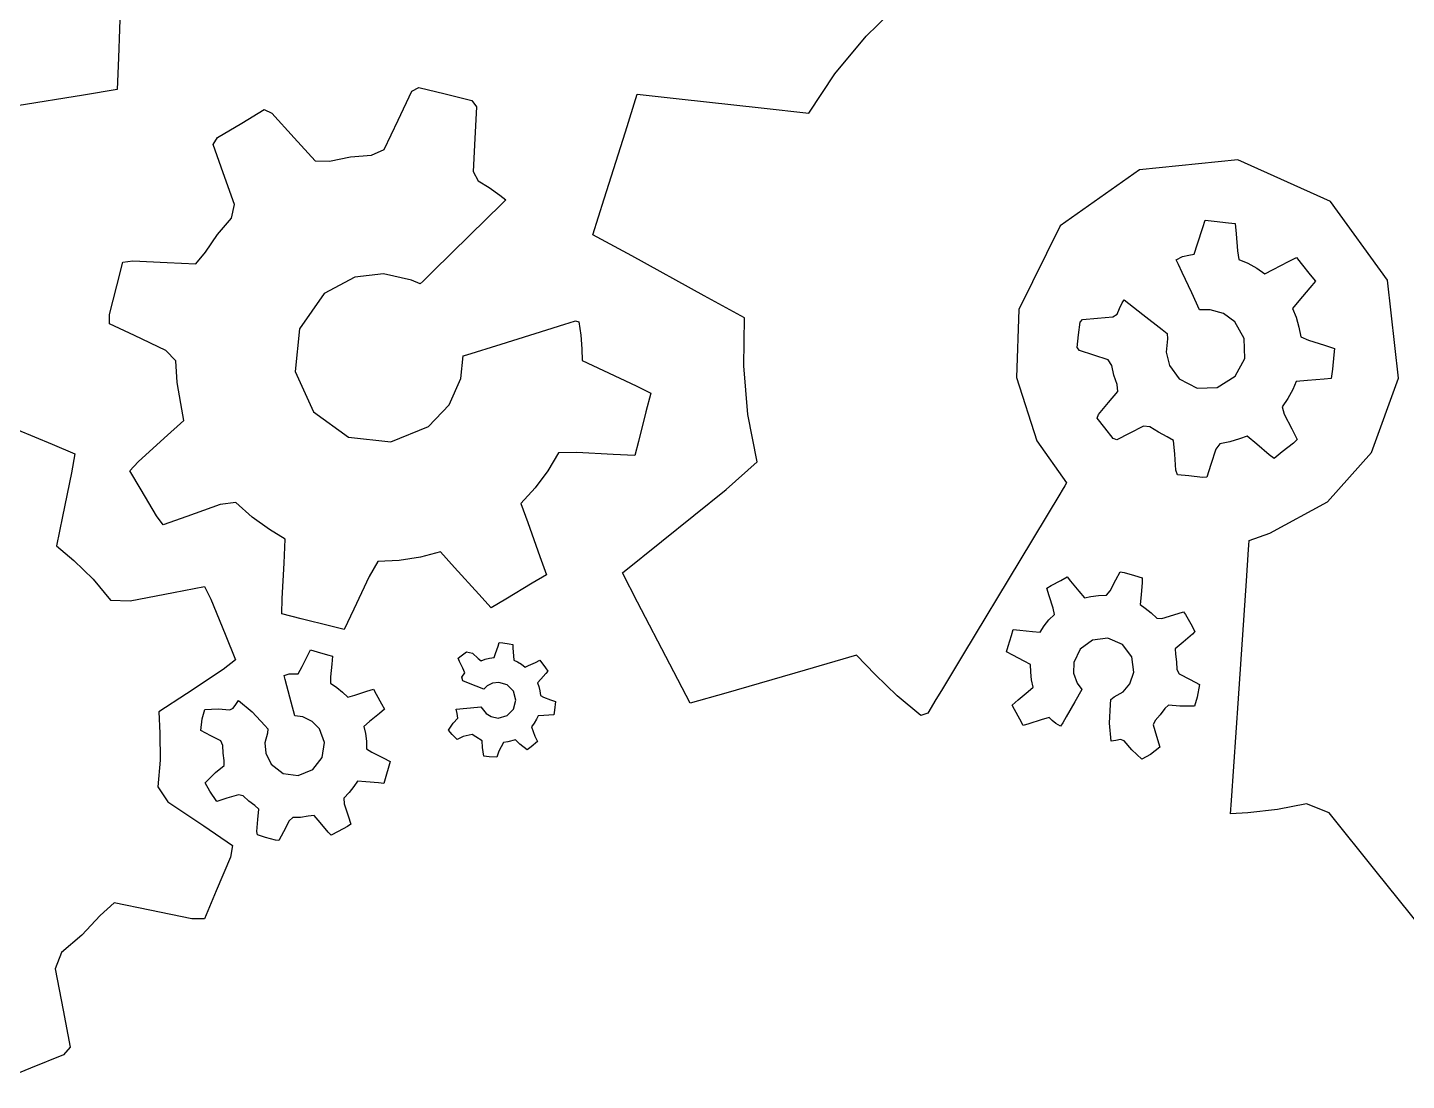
# Model space of a CAD drawing. Header units: metres. Extents: x 523 to 912, y 992 to 1102.
# Drawn here: x 794.73 to 809.57, y 1052.67 to 1064 of the extents above; entities that cross this region are included whole.
import ezdxf

# ---------------------------------------------------------------- set-up
doc = ezdxf.new("R2010")
doc.units = ezdxf.units.M

msp = doc.modelspace()

# ---------------------------------------------------------------- linework, layer by layer
at = {"layer": 'COMPONENT1'}
for p, q in [((795.725, 1064.294, 0), (795.704, 1063.679, 0)), ((803.755, 1063.911, 0), (804.13, 1064.277, 0)), ((803.419, 1063.504, 0), (803.755, 1063.911, 0)), ((795.704, 1063.679, 0), (795.692, 1063.336, 0)), ((803.137, 1063.083, 0), (803.419, 1063.504, 0)), ((795.692, 1063.336, 0), (795.328, 1063.276, 0)), ((798.862, 1063.318, 0), (798.937, 1063.36, 0)), ((798.937, 1063.36, 0), (799.221, 1063.289, 0)), ((795.328, 1063.276, 0), (794.616, 1063.16, 0)), ((798.715, 1063.006, 0), (798.862, 1063.318, 0)), ((799.221, 1063.289, 0), (799.508, 1063.217, 0)), ((799.508, 1063.217, 0), (799.559, 1063.149, 0)), ((801.162, 1062.883, 0), (801.289, 1063.286, 0)), ((801.289, 1063.286, 0), (801.742, 1063.236, 0)), ((801.742, 1063.236, 0), (802.624, 1063.139, 0)), ((797.033, 1062.976, 0), (797.273, 1063.12, 0)), ((797.273, 1063.12, 0), (797.357, 1063.082, 0)), ((797.357, 1063.082, 0), (797.597, 1062.817, 0)), ((799.559, 1063.149, 0), (799.542, 1062.808, 0)), ((802.624, 1063.139, 0), (803.137, 1063.083, 0)), ((796.771, 1062.819, 0), (797.033, 1062.976, 0)), ((798.566, 1062.69, 0), (798.715, 1063.006, 0)), ((796.723, 1062.745, 0), (796.771, 1062.819, 0)), ((796.832, 1062.441, 0), (796.723, 1062.745, 0)), ((797.597, 1062.817, 0), (797.822, 1062.568, 0)), ((799.542, 1062.808, 0), (799.524, 1062.454, 0)), ((800.934, 1062.16, 0), (801.162, 1062.883, 0)), ((797.977, 1062.567, 0), (798.203, 1062.611, 0)), ((798.203, 1062.611, 0), (798.43, 1062.63, 0)), ((798.43, 1062.63, 0), (798.566, 1062.69, 0)), ((796.954, 1062.099, 0), (796.832, 1062.441, 0)), ((797.822, 1062.568, 0), (797.977, 1062.567, 0)), ((799.524, 1062.454, 0), (799.576, 1062.353, 0)), ((806.699, 1062.473, 0), (805.842, 1061.87, 0)), ((807.755, 1062.58, 0), (806.699, 1062.473, 0)), ((808.752, 1062.132, 0), (807.755, 1062.58, 0)), ((799.576, 1062.353, 0), (799.696, 1062.281, 0)), ((799.696, 1062.281, 0), (799.812, 1062.2, 0)), ((799.812, 1062.2, 0), (799.876, 1062.15, 0)), ((799.876, 1062.15, 0), (799.831, 1062.106, 0)), ((800.813, 1061.773, 0), (800.934, 1062.16, 0)), ((796.923, 1061.952, 0), (796.954, 1062.099, 0)), ((799.831, 1062.106, 0), (799.487, 1061.768, 0)), ((809.366, 1061.283, 0), (808.752, 1062.132, 0)), ((796.772, 1061.776, 0), (796.923, 1061.952, 0)), ((805.842, 1061.87, 0), (805.398, 1060.968, 0)), ((807.323, 1061.677, 0), (807.378, 1061.852, 0)), ((807.378, 1061.852, 0), (807.404, 1061.93, 0)), ((807.404, 1061.93, 0), (807.501, 1061.919, 0)), ((807.501, 1061.919, 0), (807.656, 1061.902, 0)), ((807.656, 1061.902, 0), (807.728, 1061.893, 0)), ((807.728, 1061.893, 0), (807.737, 1061.783, 0)), ((796.642, 1061.587, 0), (796.772, 1061.776, 0)), ((799.487, 1061.768, 0), (799.091, 1061.378, 0)), ((801.23, 1061.545, 0), (800.813, 1061.773, 0)), ((807.737, 1061.783, 0), (807.753, 1061.6, 0)), ((796.539, 1061.459, 0), (796.642, 1061.587, 0)), ((807.162, 1061.54, 0), (807.228, 1061.554, 0)), ((807.228, 1061.554, 0), (807.287, 1061.565, 0)), ((807.287, 1061.565, 0), (807.323, 1061.677, 0)), ((807.753, 1061.6, 0), (807.765, 1061.508, 0)), ((795.687, 1061.224, 0), (795.751, 1061.477, 0)), ((795.751, 1061.477, 0), (795.859, 1061.493, 0)), ((795.859, 1061.493, 0), (796.228, 1061.475, 0)), ((796.228, 1061.475, 0), (796.539, 1061.459, 0)), ((802.01, 1061.117, 0), (801.23, 1061.545, 0)), ((807.092, 1061.505, 0), (807.162, 1061.54, 0)), ((807.117, 1061.452, 0), (807.092, 1061.505, 0)), ((807.157, 1061.366, 0), (807.117, 1061.452, 0)), ((807.765, 1061.508, 0), (807.864, 1061.466, 0)), ((807.864, 1061.466, 0), (807.959, 1061.414, 0)), ((807.959, 1061.414, 0), (808.046, 1061.353, 0)), ((808.137, 1061.4, 0), (808.3, 1061.484, 0)), ((808.3, 1061.484, 0), (808.387, 1061.529, 0)), ((808.387, 1061.529, 0), (808.439, 1061.464, 0)), ((808.439, 1061.464, 0), (808.536, 1061.342, 0)), ((798.248, 1061.317, 0), (797.92, 1061.14, 0)), ((798.558, 1061.353, 0), (798.248, 1061.317, 0)), ((798.859, 1061.284, 0), (798.558, 1061.353, 0)), ((798.954, 1061.244, 0), (798.859, 1061.284, 0)), ((798.985, 1061.274, 0), (798.954, 1061.244, 0)), ((799.091, 1061.378, 0), (798.985, 1061.274, 0)), ((807.259, 1061.147, 0), (807.157, 1061.366, 0)), ((808.046, 1061.353, 0), (808.137, 1061.4, 0)), ((808.591, 1061.274, 0), (808.53, 1061.202, 0)), ((808.536, 1061.342, 0), (808.591, 1061.274, 0)), ((809.487, 1060.229, 0), (809.366, 1061.283, 0)), ((795.61, 1060.916, 0), (795.687, 1061.224, 0)), ((797.92, 1061.14, 0), (797.654, 1060.76, 0)), ((802.445, 1060.879, 0), (802.01, 1061.117, 0)), ((807.344, 1060.964, 0), (807.259, 1061.147, 0)), ((808.53, 1061.202, 0), (808.412, 1061.063, 0)), ((805.398, 1060.968, 0), (805.372, 1060.236, 0)), ((806.456, 1060.92, 0), (806.482, 1060.98, 0)), ((806.482, 1060.98, 0), (806.512, 1061.039, 0)), ((806.512, 1061.039, 0), (806.531, 1061.072, 0)), ((806.531, 1061.072, 0), (806.734, 1060.915, 0)), ((807.458, 1060.967, 0), (807.344, 1060.964, 0)), ((807.6, 1060.927, 0), (807.458, 1060.967, 0)), ((808.412, 1061.063, 0), (808.343, 1060.981, 0)), ((808.343, 1060.981, 0), (808.383, 1060.885, 0)), ((795.607, 1060.815, 0), (795.61, 1060.916, 0)), ((795.877, 1060.688, 0), (795.607, 1060.815, 0)), ((800.317, 1060.75, 0), (800.509, 1060.81, 0)), ((800.509, 1060.81, 0), (800.557, 1060.825, 0)), ((800.557, 1060.825, 0), (800.627, 1060.847, 0)), ((800.627, 1060.847, 0), (800.66, 1060.835, 0)), ((800.66, 1060.835, 0), (800.681, 1060.691, 0)), ((802.436, 1060.362, 0), (802.445, 1060.879, 0)), ((806.041, 1060.695, 0), (806.057, 1060.834, 0)), ((806.057, 1060.834, 0), (806.085, 1060.862, 0)), ((806.085, 1060.862, 0), (806.245, 1060.875, 0)), ((806.245, 1060.875, 0), (806.412, 1060.889, 0)), ((806.412, 1060.889, 0), (806.456, 1060.92, 0)), ((806.734, 1060.915, 0), (806.941, 1060.754, 0)), ((807.722, 1060.838, 0), (807.6, 1060.927, 0)), ((807.825, 1060.658, 0), (807.722, 1060.838, 0)), ((808.383, 1060.885, 0), (808.414, 1060.78, 0)), ((796.214, 1060.528, 0), (795.877, 1060.688, 0)), ((797.654, 1060.76, 0), (797.608, 1060.303, 0)), ((799.826, 1060.597, 0), (800.317, 1060.75, 0)), ((800.681, 1060.691, 0), (800.692, 1060.547, 0)), ((806.026, 1060.559, 0), (806.041, 1060.695, 0)), ((806.941, 1060.754, 0), (806.996, 1060.711, 0)), ((806.996, 1060.711, 0), (806.999, 1060.652, 0)), ((808.414, 1060.78, 0), (808.433, 1060.674, 0)), ((808.433, 1060.674, 0), (808.516, 1060.64, 0)), ((796.321, 1060.415, 0), (796.214, 1060.528, 0)), ((799.456, 1060.482, 0), (799.826, 1060.597, 0)), ((800.692, 1060.547, 0), (800.698, 1060.419, 0)), ((806.05, 1060.526, 0), (806.026, 1060.559, 0)), ((806.205, 1060.477, 0), (806.05, 1060.526, 0)), ((806.999, 1060.652, 0), (806.986, 1060.508, 0)), ((807.83, 1060.442, 0), (807.825, 1060.658, 0)), ((808.516, 1060.64, 0), (808.689, 1060.585, 0)), ((808.689, 1060.585, 0), (808.798, 1060.551, 0)), ((808.798, 1060.551, 0), (808.791, 1060.481, 0)), ((796.336, 1060.185, 0), (796.321, 1060.415, 0)), ((799.391, 1060.228, 0), (799.417, 1060.47, 0)), ((799.417, 1060.47, 0), (799.456, 1060.482, 0)), ((800.698, 1060.419, 0), (800.925, 1060.312, 0)), ((806.361, 1060.427, 0), (806.205, 1060.477, 0)), ((806.398, 1060.368, 0), (806.361, 1060.427, 0)), ((806.422, 1060.263, 0), (806.398, 1060.368, 0)), ((806.986, 1060.508, 0), (807.022, 1060.365, 0)), ((807.022, 1060.365, 0), (807.125, 1060.224, 0)), ((807.727, 1060.25, 0), (807.83, 1060.442, 0)), ((808.791, 1060.481, 0), (808.774, 1060.327, 0)), ((797.608, 1060.303, 0), (797.804, 1059.867, 0)), ((799.266, 1059.942, 0), (799.391, 1060.228, 0)), ((800.925, 1060.312, 0), (801.277, 1060.146, 0)), ((802.482, 1059.839, 0), (802.436, 1060.362, 0)), ((805.372, 1060.236, 0), (805.592, 1059.557, 0)), ((806.456, 1060.161, 0), (806.422, 1060.263, 0)), ((807.125, 1060.224, 0), (807.319, 1060.123, 0)), ((807.535, 1060.131, 0), (807.727, 1060.25, 0)), ((808.685, 1060.219, 0), (808.505, 1060.204, 0)), ((808.762, 1060.227, 0), (808.685, 1060.219, 0)), ((808.774, 1060.327, 0), (808.762, 1060.227, 0)), ((809.195, 1059.43, 0), (809.487, 1060.229, 0)), ((796.375, 1059.956, 0), (796.336, 1060.185, 0)), ((801.277, 1060.146, 0), (801.435, 1060.069, 0)), ((801.435, 1060.069, 0), (801.384, 1059.869, 0)), ((806.364, 1059.968, 0), (806.465, 1060.088, 0)), ((806.465, 1060.088, 0), (806.456, 1060.161, 0)), ((807.319, 1060.123, 0), (807.535, 1060.131, 0)), ((808.347, 1060.109, 0), (808.296, 1060.012, 0)), ((808.385, 1060.194, 0), (808.347, 1060.109, 0)), ((808.505, 1060.204, 0), (808.385, 1060.194, 0)), ((796.41, 1059.776, 0), (796.375, 1059.956, 0)), ((799.044, 1059.71, 0), (799.266, 1059.942, 0)), ((806.255, 1059.839, 0), (806.364, 1059.968, 0)), ((808.296, 1060.012, 0), (808.234, 1059.921, 0)), ((808.234, 1059.921, 0), (808.254, 1059.844, 0)), ((796.198, 1059.584, 0), (796.41, 1059.776, 0)), ((797.804, 1059.867, 0), (798.181, 1059.595, 0)), ((801.384, 1059.869, 0), (801.304, 1059.548, 0)), ((802.581, 1059.328, 0), (802.482, 1059.839, 0)), ((806.243, 1059.798, 0), (806.255, 1059.839, 0)), ((806.325, 1059.695, 0), (806.243, 1059.798, 0)), ((808.254, 1059.844, 0), (808.337, 1059.685, 0)), ((794.61, 1059.679, 0), (794.99, 1059.519, 0)), ((798.637, 1059.543, 0), (799.044, 1059.71, 0)), ((806.415, 1059.582, 0), (806.325, 1059.695, 0)), ((806.587, 1059.634, 0), (806.452, 1059.565, 0)), ((806.739, 1059.713, 0), (806.587, 1059.634, 0)), ((806.809, 1059.707, 0), (806.739, 1059.713, 0)), ((806.901, 1059.648, 0), (806.809, 1059.707, 0)), ((806.997, 1059.599, 0), (806.901, 1059.648, 0)), ((808.337, 1059.685, 0), (808.396, 1059.571, 0)), ((794.99, 1059.519, 0), (795.236, 1059.415, 0)), ((795.918, 1059.331, 0), (796.198, 1059.584, 0)), ((798.181, 1059.595, 0), (798.637, 1059.543, 0)), ((801.304, 1059.548, 0), (801.265, 1059.397, 0)), ((805.592, 1059.557, 0), (805.913, 1059.104, 0)), ((806.452, 1059.565, 0), (806.415, 1059.582, 0)), ((807.063, 1059.559, 0), (806.997, 1059.599, 0)), ((807.076, 1059.413, 0), (807.063, 1059.559, 0)), ((807.564, 1059.523, 0), (807.518, 1059.467, 0)), ((807.67, 1059.544, 0), (807.564, 1059.523, 0)), ((807.774, 1059.577, 0), (807.67, 1059.544, 0)), ((807.857, 1059.605, 0), (807.774, 1059.577, 0)), ((807.959, 1059.518, 0), (807.857, 1059.605, 0)), ((808.095, 1059.403, 0), (807.959, 1059.518, 0)), ((808.354, 1059.532, 0), (808.234, 1059.436, 0)), ((808.396, 1059.571, 0), (808.354, 1059.532, 0)), ((795.236, 1059.415, 0), (795.199, 1059.212, 0)), ((795.826, 1059.233, 0), (795.918, 1059.331, 0)), ((800.444, 1059.428, 0), (800.328, 1059.232, 0)), ((800.64, 1059.429, 0), (800.444, 1059.428, 0)), ((801.03, 1059.409, 0), (800.64, 1059.429, 0)), ((801.265, 1059.397, 0), (801.03, 1059.409, 0)), ((802.246, 1059.03, 0), (802.581, 1059.328, 0)), ((807.09, 1059.24, 0), (807.076, 1059.413, 0)), ((807.518, 1059.467, 0), (807.464, 1059.299, 0)), ((808.147, 1059.366, 0), (808.095, 1059.403, 0)), ((808.234, 1059.436, 0), (808.147, 1059.366, 0)), ((808.72, 1058.898, 0), (809.195, 1059.43, 0)), ((795.199, 1059.212, 0), (795.101, 1058.742, 0)), ((795.948, 1059.028, 0), (795.826, 1059.233, 0)), ((800.328, 1059.232, 0), (800.191, 1059.048, 0)), ((807.105, 1059.191, 0), (807.09, 1059.24, 0)), ((807.227, 1059.177, 0), (807.105, 1059.191, 0)), ((807.375, 1059.16, 0), (807.227, 1059.177, 0)), ((807.464, 1059.299, 0), (807.422, 1059.165, 0)), ((796.115, 1058.749, 0), (795.948, 1059.028, 0)), ((800.191, 1059.048, 0), (800.038, 1058.881, 0)), ((801.55, 1058.472, 0), (802.246, 1059.03, 0)), ((805.893, 1059.071, 0), (805.866, 1059.026, 0)), ((805.913, 1059.104, 0), (805.893, 1059.071, 0)), ((807.422, 1059.165, 0), (807.375, 1059.16, 0)), ((796.969, 1058.89, 0), (796.8, 1058.87, 0)), ((797.143, 1058.735, 0), (796.969, 1058.89, 0)), ((800.038, 1058.881, 0), (800.111, 1058.677, 0)), ((805.839, 1058.982, 0), (805.408, 1058.267, 0)), ((805.866, 1059.026, 0), (805.839, 1058.982, 0)), ((808.101, 1058.561, 0), (808.72, 1058.898, 0)), ((795.101, 1058.742, 0), (795.036, 1058.427, 0)), ((796.186, 1058.65, 0), (796.115, 1058.749, 0)), ((796.442, 1058.741, 0), (796.186, 1058.65, 0)), ((796.8, 1058.87, 0), (796.442, 1058.741, 0)), ((797.332, 1058.6, 0), (797.143, 1058.735, 0)), ((797.501, 1058.497, 0), (797.332, 1058.6, 0)), ((800.111, 1058.677, 0), (800.242, 1058.31, 0)), ((797.488, 1058.24, 0), (797.501, 1058.497, 0)), ((801.131, 1058.136, 0), (801.55, 1058.472, 0)), ((807.875, 1058.431, 0), (807.878, 1058.483, 0)), ((807.878, 1058.483, 0), (808.101, 1058.561, 0)), ((795.036, 1058.427, 0), (795.226, 1058.267, 0)), ((798.956, 1058.304, 0), (798.727, 1058.268, 0)), ((799.171, 1058.36, 0), (798.956, 1058.304, 0)), ((799.322, 1058.193, 0), (799.171, 1058.36, 0)), ((800.242, 1058.31, 0), (800.312, 1058.113, 0)), ((807.849, 1058.047, 0), (807.872, 1058.386, 0)), ((807.872, 1058.386, 0), (807.875, 1058.431, 0)), ((795.226, 1058.267, 0), (795.433, 1058.065, 0)), ((797.469, 1057.857, 0), (797.488, 1058.24, 0)), ((798.498, 1058.257, 0), (798.404, 1058.094, 0)), ((798.727, 1058.268, 0), (798.498, 1058.257, 0)), ((799.583, 1057.904, 0), (799.322, 1058.193, 0)), ((801.292, 1057.82, 0), (801.131, 1058.136, 0)), ((805.408, 1058.267, 0), (804.802, 1057.262, 0)), ((806.444, 1058.061, 0), (806.489, 1058.147, 0)), ((806.489, 1058.147, 0), (806.532, 1058.138, 0)), ((806.532, 1058.138, 0), (806.645, 1058.105, 0)), ((795.433, 1058.065, 0), (795.619, 1057.839, 0)), ((796.299, 1057.923, 0), (796.632, 1057.987, 0)), ((796.632, 1057.987, 0), (796.701, 1057.85, 0)), ((798.404, 1058.094, 0), (798.239, 1057.744, 0)), ((800.16, 1058.022, 0), (799.876, 1057.852, 0)), ((800.312, 1058.113, 0), (800.16, 1058.022, 0)), ((805.699, 1057.97, 0), (805.746, 1057.997, 0)), ((805.746, 1057.997, 0), (805.85, 1058.053, 0)), ((805.85, 1058.053, 0), (805.918, 1058.09, 0)), ((805.918, 1058.09, 0), (805.956, 1058.045, 0)), ((805.956, 1058.045, 0), (806.045, 1057.939, 0)), ((806.38, 1057.94, 0), (806.444, 1058.061, 0)), ((806.645, 1058.105, 0), (806.727, 1058.081, 0)), ((806.726, 1058.032, 0), (806.714, 1057.897, 0)), ((806.727, 1058.081, 0), (806.726, 1058.032, 0)), ((807.762, 1056.781, 0), (807.849, 1058.047, 0)), ((795.619, 1057.839, 0), (795.831, 1057.833, 0)), ((795.831, 1057.833, 0), (796.299, 1057.923, 0)), ((796.701, 1057.85, 0), (796.854, 1057.474, 0)), ((797.464, 1057.692, 0), (797.469, 1057.857, 0)), ((799.717, 1057.757, 0), (799.583, 1057.904, 0)), ((799.876, 1057.852, 0), (799.717, 1057.757, 0)), ((805.725, 1057.887, 0), (805.699, 1057.97, 0)), ((805.767, 1057.754, 0), (805.725, 1057.887, 0)), ((806.045, 1057.939, 0), (806.104, 1057.867, 0)), ((806.104, 1057.867, 0), (806.174, 1057.881, 0)), ((806.174, 1057.881, 0), (806.257, 1057.892, 0)), ((806.257, 1057.892, 0), (806.341, 1057.893, 0)), ((806.341, 1057.893, 0), (806.38, 1057.94, 0)), ((806.714, 1057.897, 0), (806.704, 1057.795, 0)), ((797.671, 1057.64, 0), (797.464, 1057.692, 0)), ((798.239, 1057.744, 0), (798.136, 1057.526, 0)), ((801.641, 1057.15, 0), (801.292, 1057.82, 0)), ((805.781, 1057.688, 0), (805.767, 1057.754, 0)), ((806.704, 1057.795, 0), (806.758, 1057.755, 0)), ((806.758, 1057.755, 0), (806.824, 1057.704, 0)), ((806.824, 1057.704, 0), (806.884, 1057.647, 0)), ((807.068, 1057.683, 0), (807.17, 1057.715, 0)), ((807.17, 1057.715, 0), (807.194, 1057.688, 0)), ((797.991, 1057.559, 0), (797.671, 1057.64, 0)), ((798.136, 1057.526, 0), (797.991, 1057.559, 0)), ((805.628, 1057.497, 0), (805.671, 1057.564, 0)), ((805.671, 1057.564, 0), (805.723, 1057.629, 0)), ((805.723, 1057.629, 0), (805.781, 1057.688, 0)), ((806.884, 1057.647, 0), (806.939, 1057.643, 0)), ((806.939, 1057.643, 0), (807.068, 1057.683, 0)), ((807.194, 1057.688, 0), (807.249, 1057.587, 0)), ((807.249, 1057.587, 0), (807.294, 1057.505, 0)), ((796.854, 1057.474, 0), (796.966, 1057.198, 0)), ((805.284, 1057.345, 0), (805.318, 1057.46, 0)), ((805.318, 1057.46, 0), (805.336, 1057.524, 0)), ((805.336, 1057.524, 0), (805.408, 1057.517, 0)), ((805.408, 1057.517, 0), (805.547, 1057.504, 0)), ((805.547, 1057.504, 0), (805.628, 1057.497, 0)), ((806.191, 1057.411, 0), (806.058, 1057.313, 0)), ((806.357, 1057.431, 0), (806.191, 1057.411, 0)), ((806.516, 1057.363, 0), (806.357, 1057.431, 0)), ((807.269, 1057.474, 0), (807.167, 1057.389, 0)), ((807.294, 1057.505, 0), (807.269, 1057.474, 0)), ((797.681, 1057.128, 0), (797.744, 1057.25, 0)), ((797.744, 1057.25, 0), (797.774, 1057.305, 0)), ((797.774, 1057.305, 0), (797.844, 1057.284, 0)), ((797.844, 1057.284, 0), (797.956, 1057.251, 0)), ((797.956, 1057.251, 0), (798.008, 1057.236, 0)), ((799.396, 1057.241, 0), (799.452, 1057.283, 0)), ((799.452, 1057.283, 0), (799.515, 1057.27, 0)), ((799.515, 1057.27, 0), (799.576, 1057.214, 0)), ((799.748, 1057.224, 0), (799.763, 1057.267, 0)), ((799.763, 1057.267, 0), (799.791, 1057.345, 0)), ((799.791, 1057.345, 0), (799.805, 1057.386, 0)), ((799.805, 1057.386, 0), (799.842, 1057.381, 0)), ((799.842, 1057.381, 0), (799.912, 1057.371, 0)), ((799.912, 1057.371, 0), (799.95, 1057.365, 0)), ((799.95, 1057.365, 0), (799.952, 1057.323, 0)), ((799.952, 1057.323, 0), (799.957, 1057.241, 0)), ((803.65, 1057.25, 0), (803.098, 1057.088, 0)), ((803.853, 1057.041, 0), (803.65, 1057.25, 0)), ((804.802, 1057.262, 0), (804.565, 1056.869, 0)), ((805.266, 1057.284, 0), (805.284, 1057.345, 0)), ((805.332, 1057.249, 0), (805.266, 1057.284, 0)), ((805.456, 1057.184, 0), (805.332, 1057.249, 0)), ((806.058, 1057.313, 0), (805.99, 1057.17, 0)), ((806.615, 1057.231, 0), (806.516, 1057.363, 0)), ((807.167, 1057.389, 0), (807.081, 1057.317, 0)), ((807.081, 1057.317, 0), (807.084, 1057.258, 0)), ((807.084, 1057.258, 0), (807.096, 1057.177, 0)), ((796.966, 1057.198, 0), (796.833, 1057.094, 0)), ((797.64, 1057.049, 0), (797.681, 1057.128, 0)), ((798.001, 1057.153, 0), (797.989, 1057.015, 0)), ((798.008, 1057.236, 0), (798.001, 1057.153, 0)), ((799.361, 1057.215, 0), (799.396, 1057.241, 0)), ((799.377, 1057.182, 0), (799.361, 1057.215, 0)), ((799.412, 1057.108, 0), (799.377, 1057.182, 0)), ((799.435, 1057.06, 0), (799.412, 1057.108, 0)), ((799.576, 1057.214, 0), (799.609, 1057.188, 0)), ((799.609, 1057.188, 0), (799.654, 1057.205, 0)), ((799.654, 1057.205, 0), (799.701, 1057.217, 0)), ((799.701, 1057.217, 0), (799.748, 1057.224, 0)), ((799.957, 1057.241, 0), (799.96, 1057.194, 0)), ((799.96, 1057.194, 0), (800.002, 1057.175, 0)), ((800.002, 1057.175, 0), (800.044, 1057.15, 0)), ((800.044, 1057.15, 0), (800.083, 1057.121, 0)), ((800.083, 1057.121, 0), (800.121, 1057.136, 0)), ((800.121, 1057.136, 0), (800.194, 1057.171, 0)), ((800.194, 1057.171, 0), (800.24, 1057.193, 0)), ((800.24, 1057.193, 0), (800.301, 1057.113, 0)), ((800.301, 1057.113, 0), (800.328, 1057.077, 0)), ((801.859, 1056.732, 0), (801.641, 1057.15, 0)), ((805.525, 1057.148, 0), (805.456, 1057.184, 0)), ((805.526, 1057.066, 0), (805.525, 1057.148, 0)), ((805.99, 1057.17, 0), (805.988, 1057.055, 0)), ((806.637, 1057.065, 0), (806.615, 1057.231, 0)), ((807.096, 1057.177, 0), (807.099, 1057.093, 0)), ((796.833, 1057.094, 0), (796.438, 1056.834, 0)), ((797.487, 1057.029, 0), (797.543, 1057.046, 0)), ((797.499, 1056.987, 0), (797.487, 1057.029, 0)), ((797.518, 1056.918, 0), (797.499, 1056.987, 0)), ((797.543, 1057.046, 0), (797.594, 1057.048, 0)), ((797.594, 1057.048, 0), (797.64, 1057.049, 0)), ((797.989, 1057.015, 0), (797.987, 1056.946, 0)), ((799.402, 1057.013, 0), (799.435, 1057.06, 0)), ((799.414, 1056.971, 0), (799.402, 1057.013, 0)), ((799.454, 1056.955, 0), (799.414, 1056.971, 0)), ((799.555, 1056.915, 0), (799.454, 1056.955, 0)), ((799.8, 1056.956, 0), (799.733, 1056.948, 0)), ((799.89, 1056.929, 0), (799.8, 1056.956, 0)), ((800.251, 1056.99, 0), (800.215, 1056.949, 0)), ((800.215, 1056.949, 0), (800.229, 1056.91, 0)), ((800.305, 1057.05, 0), (800.251, 1056.99, 0)), ((800.328, 1057.077, 0), (800.305, 1057.05, 0)), ((803.098, 1057.088, 0), (802.244, 1056.839, 0)), ((804.09, 1056.812, 0), (803.853, 1057.041, 0)), ((805.534, 1056.984, 0), (805.526, 1057.066, 0)), ((805.551, 1056.904, 0), (805.534, 1056.984, 0)), ((805.988, 1057.055, 0), (806.025, 1056.948, 0)), ((806.025, 1056.948, 0), (806.077, 1056.878, 0)), ((806.593, 1056.939, 0), (806.637, 1057.065, 0)), ((807.099, 1057.093, 0), (807.126, 1057.047, 0)), ((807.126, 1057.047, 0), (807.242, 1056.986, 0)), ((807.242, 1056.986, 0), (807.345, 1056.932, 0)), ((796.438, 1056.834, 0), (796.14, 1056.638, 0)), ((797.565, 1056.743, 0), (797.518, 1056.918, 0)), ((797.987, 1056.946, 0), (798.055, 1056.902, 0)), ((798.055, 1056.902, 0), (798.118, 1056.851, 0)), ((798.118, 1056.851, 0), (798.175, 1056.795, 0)), ((798.175, 1056.795, 0), (798.248, 1056.818, 0)), ((798.248, 1056.818, 0), (798.379, 1056.86, 0)), ((798.379, 1056.86, 0), (798.45, 1056.882, 0)), ((798.45, 1056.882, 0), (798.48, 1056.827, 0)), ((798.48, 1056.827, 0), (798.536, 1056.724, 0)), ((799.638, 1056.881, 0), (799.555, 1056.915, 0)), ((799.675, 1056.917, 0), (799.638, 1056.881, 0)), ((799.733, 1056.948, 0), (799.675, 1056.917, 0)), ((799.957, 1056.86, 0), (799.89, 1056.929, 0)), ((799.983, 1056.765, 0), (799.957, 1056.86, 0)), ((800.229, 1056.91, 0), (800.242, 1056.863, 0)), ((800.242, 1056.863, 0), (800.249, 1056.814, 0)), ((800.249, 1056.814, 0), (800.28, 1056.795, 0)), ((802.244, 1056.839, 0), (801.859, 1056.732, 0)), ((804.343, 1056.598, 0), (804.09, 1056.812, 0)), ((804.565, 1056.869, 0), (804.505, 1056.77, 0)), ((805.391, 1056.766, 0), (805.499, 1056.856, 0)), ((805.499, 1056.856, 0), (805.551, 1056.904, 0)), ((806.077, 1056.878, 0), (806, 1056.745, 0)), ((806.423, 1056.799, 0), (806.52, 1056.854, 0)), ((806.52, 1056.854, 0), (806.593, 1056.939, 0)), ((807.345, 1056.932, 0), (807.319, 1056.795, 0)), ((796.605, 1056.564, 0), (796.635, 1056.665, 0)), ((796.635, 1056.665, 0), (796.779, 1056.671, 0)), ((796.779, 1056.671, 0), (796.904, 1056.66, 0)), ((796.904, 1056.66, 0), (796.941, 1056.677, 0)), ((796.941, 1056.677, 0), (796.968, 1056.719, 0)), ((796.968, 1056.719, 0), (796.998, 1056.759, 0)), ((796.998, 1056.759, 0), (797.146, 1056.638, 0)), ((797.605, 1056.596, 0), (797.565, 1056.743, 0)), ((798.568, 1056.666, 0), (798.514, 1056.621, 0)), ((798.536, 1056.724, 0), (798.568, 1056.666, 0)), ((799.34, 1056.667, 0), (799.454, 1056.678, 0)), ((799.352, 1056.622, 0), (799.34, 1056.667, 0)), ((799.454, 1056.678, 0), (799.571, 1056.689, 0)), ((799.571, 1056.689, 0), (799.607, 1056.692, 0)), ((799.607, 1056.692, 0), (799.662, 1056.622, 0)), ((799.889, 1056.599, 0), (799.957, 1056.668, 0)), ((799.957, 1056.668, 0), (799.983, 1056.765, 0)), ((800.28, 1056.795, 0), (800.356, 1056.769, 0)), ((800.356, 1056.769, 0), (800.41, 1056.75, 0)), ((800.398, 1056.656, 0), (800.391, 1056.606, 0)), ((800.41, 1056.75, 0), (800.398, 1056.656, 0)), ((804.505, 1056.77, 0), (804.418, 1056.626, 0)), ((805.326, 1056.712, 0), (805.391, 1056.766, 0)), ((805.352, 1056.663, 0), (805.326, 1056.712, 0)), ((805.409, 1056.558, 0), (805.352, 1056.663, 0)), ((806, 1056.745, 0), (805.907, 1056.584, 0)), ((806.375, 1056.517, 0), (806.385, 1056.717, 0)), ((806.385, 1056.717, 0), (806.388, 1056.77, 0)), ((806.388, 1056.77, 0), (806.423, 1056.799, 0)), ((806.969, 1056.673, 0), (806.92, 1056.607, 0)), ((807.011, 1056.711, 0), (806.969, 1056.673, 0)), ((807.131, 1056.7, 0), (807.011, 1056.711, 0)), ((807.29, 1056.699, 0), (807.131, 1056.7, 0)), ((807.319, 1056.795, 0), (807.29, 1056.699, 0)), ((807.687, 1055.683, 0), (807.762, 1056.781, 0)), ((796.14, 1056.638, 0), (796.149, 1056.409, 0)), ((796.59, 1056.438, 0), (796.605, 1056.564, 0)), ((797.146, 1056.638, 0), (797.279, 1056.493, 0)), ((797.69, 1056.584, 0), (797.605, 1056.596, 0)), ((797.789, 1056.536, 0), (797.69, 1056.584, 0)), ((797.868, 1056.454, 0), (797.789, 1056.536, 0)), ((798.409, 1056.533, 0), (798.348, 1056.481, 0)), ((798.514, 1056.621, 0), (798.409, 1056.533, 0)), ((799.258, 1056.443, 0), (799.307, 1056.515, 0)), ((799.307, 1056.515, 0), (799.357, 1056.57, 0)), ((799.357, 1056.57, 0), (799.352, 1056.622, 0)), ((799.662, 1056.622, 0), (799.717, 1056.587, 0)), ((799.717, 1056.587, 0), (799.794, 1056.572, 0)), ((799.794, 1056.572, 0), (799.889, 1056.599, 0)), ((800.181, 1056.518, 0), (800.153, 1056.478, 0)), ((800.205, 1056.561, 0), (800.181, 1056.518, 0)), ((800.223, 1056.595, 0), (800.205, 1056.561, 0)), ((800.283, 1056.598, 0), (800.223, 1056.595, 0)), ((800.391, 1056.606, 0), (800.283, 1056.598, 0)), ((804.418, 1056.626, 0), (804.343, 1056.598, 0)), ((805.445, 1056.493, 0), (805.409, 1056.558, 0)), ((805.505, 1056.511, 0), (805.445, 1056.493, 0)), ((805.639, 1056.552, 0), (805.505, 1056.511, 0)), ((805.725, 1056.579, 0), (805.639, 1056.552, 0)), ((805.758, 1056.547, 0), (805.725, 1056.579, 0)), ((805.796, 1056.512, 0), (805.758, 1056.547, 0)), ((805.848, 1056.483, 0), (805.796, 1056.512, 0)), ((805.871, 1056.522, 0), (805.848, 1056.483, 0)), ((805.907, 1056.584, 0), (805.871, 1056.522, 0)), ((806.394, 1056.324, 0), (806.375, 1056.517, 0)), ((806.865, 1056.546, 0), (806.844, 1056.497, 0)), ((806.92, 1056.607, 0), (806.865, 1056.546, 0)), ((796.149, 1056.409, 0), (796.154, 1056.118, 0)), ((796.698, 1056.382, 0), (796.59, 1056.438, 0)), ((796.808, 1056.325, 0), (796.698, 1056.382, 0)), ((797.279, 1056.493, 0), (797.314, 1056.454, 0)), ((797.31, 1056.409, 0), (797.281, 1056.304, 0)), ((797.314, 1056.454, 0), (797.31, 1056.409, 0)), ((797.922, 1056.308, 0), (797.868, 1056.454, 0)), ((798.348, 1056.481, 0), (798.365, 1056.404, 0)), ((798.365, 1056.404, 0), (798.374, 1056.323, 0)), ((799.296, 1056.393, 0), (799.258, 1056.443, 0)), ((799.351, 1056.341, 0), (799.296, 1056.393, 0)), ((799.416, 1056.372, 0), (799.351, 1056.341, 0)), ((799.513, 1056.396, 0), (799.416, 1056.372, 0)), ((799.553, 1056.369, 0), (799.513, 1056.396, 0)), ((799.621, 1056.325, 0), (799.553, 1056.369, 0)), ((800.153, 1056.478, 0), (800.189, 1056.375, 0)), ((800.189, 1056.375, 0), (800.217, 1056.318, 0)), ((806.844, 1056.497, 0), (806.881, 1056.377, 0)), ((806.881, 1056.377, 0), (806.918, 1056.259, 0)), ((796.828, 1056.276, 0), (796.808, 1056.325, 0)), ((796.831, 1056.195, 0), (796.828, 1056.276, 0)), ((797.281, 1056.304, 0), (797.29, 1056.194, 0)), ((797.898, 1056.148, 0), (797.922, 1056.308, 0)), ((798.374, 1056.323, 0), (798.375, 1056.242, 0)), ((798.375, 1056.242, 0), (798.432, 1056.206, 0)), ((798.432, 1056.206, 0), (798.553, 1056.143, 0)), ((799.624, 1056.255, 0), (799.621, 1056.325, 0)), ((799.637, 1056.162, 0), (799.624, 1056.255, 0)), ((799.8, 1056.214, 0), (799.777, 1056.15, 0)), ((799.85, 1056.307, 0), (799.8, 1056.214, 0)), ((799.898, 1056.315, 0), (799.85, 1056.307, 0)), ((799.978, 1056.336, 0), (799.898, 1056.315, 0)), ((800.027, 1056.292, 0), (799.978, 1056.336, 0)), ((800.105, 1056.228, 0), (800.027, 1056.292, 0)), ((800.149, 1056.261, 0), (800.105, 1056.228, 0)), ((800.217, 1056.318, 0), (800.149, 1056.261, 0)), ((806.444, 1056.331, 0), (806.394, 1056.324, 0)), ((806.494, 1056.341, 0), (806.444, 1056.331, 0)), ((806.532, 1056.326, 0), (806.494, 1056.341, 0)), ((806.614, 1056.228, 0), (806.532, 1056.326, 0)), ((806.722, 1056.128, 0), (806.614, 1056.228, 0)), ((806.918, 1056.259, 0), (806.816, 1056.179, 0)), ((796.154, 1056.118, 0), (796.129, 1055.832, 0)), ((796.751, 1055.984, 0), (796.842, 1056.06, 0)), ((796.844, 1056.115, 0), (796.831, 1056.195, 0)), ((796.842, 1056.06, 0), (796.844, 1056.115, 0)), ((797.29, 1056.194, 0), (797.348, 1056.076, 0)), ((797.348, 1056.076, 0), (797.479, 1055.976, 0)), ((797.797, 1056.018, 0), (797.898, 1056.148, 0)), ((798.553, 1056.143, 0), (798.629, 1056.104, 0)), ((798.629, 1056.104, 0), (798.615, 1056.053, 0)), ((799.696, 1056.154, 0), (799.637, 1056.162, 0)), ((799.777, 1056.15, 0), (799.696, 1056.154, 0)), ((806.816, 1056.179, 0), (806.722, 1056.128, 0)), ((796.639, 1055.873, 0), (796.751, 1055.984, 0)), ((797.479, 1055.976, 0), (797.64, 1055.954, 0)), ((797.64, 1055.954, 0), (797.797, 1056.018, 0)), ((798.583, 1055.941, 0), (798.561, 1055.869, 0)), ((798.615, 1056.053, 0), (798.583, 1055.941, 0)), ((796.129, 1055.832, 0), (796.238, 1055.671, 0)), ((796.687, 1055.786, 0), (796.639, 1055.873, 0)), ((796.764, 1055.674, 0), (796.687, 1055.786, 0)), ((798.188, 1055.769, 0), (798.131, 1055.709, 0)), ((798.238, 1055.834, 0), (798.188, 1055.769, 0)), ((798.277, 1055.892, 0), (798.238, 1055.834, 0)), ((798.368, 1055.884, 0), (798.277, 1055.892, 0)), ((798.503, 1055.873, 0), (798.368, 1055.884, 0)), ((798.561, 1055.869, 0), (798.503, 1055.873, 0)), ((796.238, 1055.671, 0), (796.625, 1055.41, 0)), ((796.873, 1055.708, 0), (796.764, 1055.674, 0)), ((796.996, 1055.747, 0), (796.873, 1055.708, 0)), ((797.047, 1055.734, 0), (796.996, 1055.747, 0)), ((797.108, 1055.678, 0), (797.047, 1055.734, 0)), ((797.173, 1055.63, 0), (797.108, 1055.678, 0)), ((797.217, 1055.591, 0), (797.173, 1055.63, 0)), ((798.131, 1055.709, 0), (798.136, 1055.65, 0)), ((798.136, 1055.65, 0), (798.177, 1055.521, 0)), ((807.677, 1055.539, 0), (807.687, 1055.683, 0)), ((808.497, 1055.648, 0), (808.182, 1055.589, 0)), ((808.739, 1055.553, 0), (808.497, 1055.648, 0)), ((797.196, 1055.351, 0), (797.207, 1055.481, 0)), ((797.207, 1055.481, 0), (797.217, 1055.591, 0)), ((797.542, 1055.464, 0), (797.481, 1055.347, 0)), ((797.583, 1055.5, 0), (797.542, 1055.464, 0)), ((797.665, 1055.503, 0), (797.583, 1055.5, 0)), ((797.746, 1055.514, 0), (797.665, 1055.503, 0)), ((797.81, 1055.523, 0), (797.746, 1055.514, 0)), ((797.875, 1055.446, 0), (797.81, 1055.523, 0)), ((798.177, 1055.521, 0), (798.205, 1055.43, 0)), ((807.862, 1055.55, 0), (807.677, 1055.539, 0)), ((808.182, 1055.589, 0), (807.862, 1055.55, 0)), ((809.245, 1054.921, 0), (808.739, 1055.553, 0)), ((796.625, 1055.41, 0), (796.934, 1055.201, 0)), ((797.2, 1055.313, 0), (797.196, 1055.351, 0)), ((797.481, 1055.347, 0), (797.432, 1055.253, 0)), ((797.961, 1055.344, 0), (797.875, 1055.446, 0)), ((797.995, 1055.31, 0), (797.961, 1055.344, 0)), ((798.069, 1055.35, 0), (797.995, 1055.31, 0)), ((798.169, 1055.406, 0), (798.069, 1055.35, 0)), ((798.205, 1055.43, 0), (798.169, 1055.406, 0)), ((796.934, 1055.201, 0), (796.911, 1055.076, 0)), ((797.289, 1055.287, 0), (797.2, 1055.313, 0)), ((797.397, 1055.256, 0), (797.289, 1055.287, 0)), ((797.432, 1055.253, 0), (797.397, 1055.256, 0)), ((796.911, 1055.076, 0), (796.757, 1054.711, 0)), ((809.732, 1054.313, 0), (809.245, 1054.921, 0)), ((795.66, 1054.583, 0), (795.508, 1054.445, 0)), ((796.041, 1054.504, 0), (795.66, 1054.583, 0)), ((796.757, 1054.711, 0), (796.63, 1054.411, 0)), ((795.508, 1054.445, 0), (795.311, 1054.236, 0)), ((796.493, 1054.411, 0), (796.041, 1054.504, 0)), ((796.63, 1054.411, 0), (796.493, 1054.411, 0)), ((795.311, 1054.236, 0), (795.091, 1054.048, 0)), ((795.091, 1054.048, 0), (795.024, 1053.872, 0)), ((795.024, 1053.872, 0), (795.11, 1053.426, 0)), ((795.11, 1053.426, 0), (795.186, 1053.029, 0)), ((795.113, 1052.948, 0), (794.758, 1052.803, 0)), ((795.186, 1053.029, 0), (795.113, 1052.948, 0)), ((794.758, 1052.803, 0), (794.434, 1052.672, 0))]:
    msp.add_line(p, q, dxfattribs=at)

doc.saveas('drawing.dxf')
